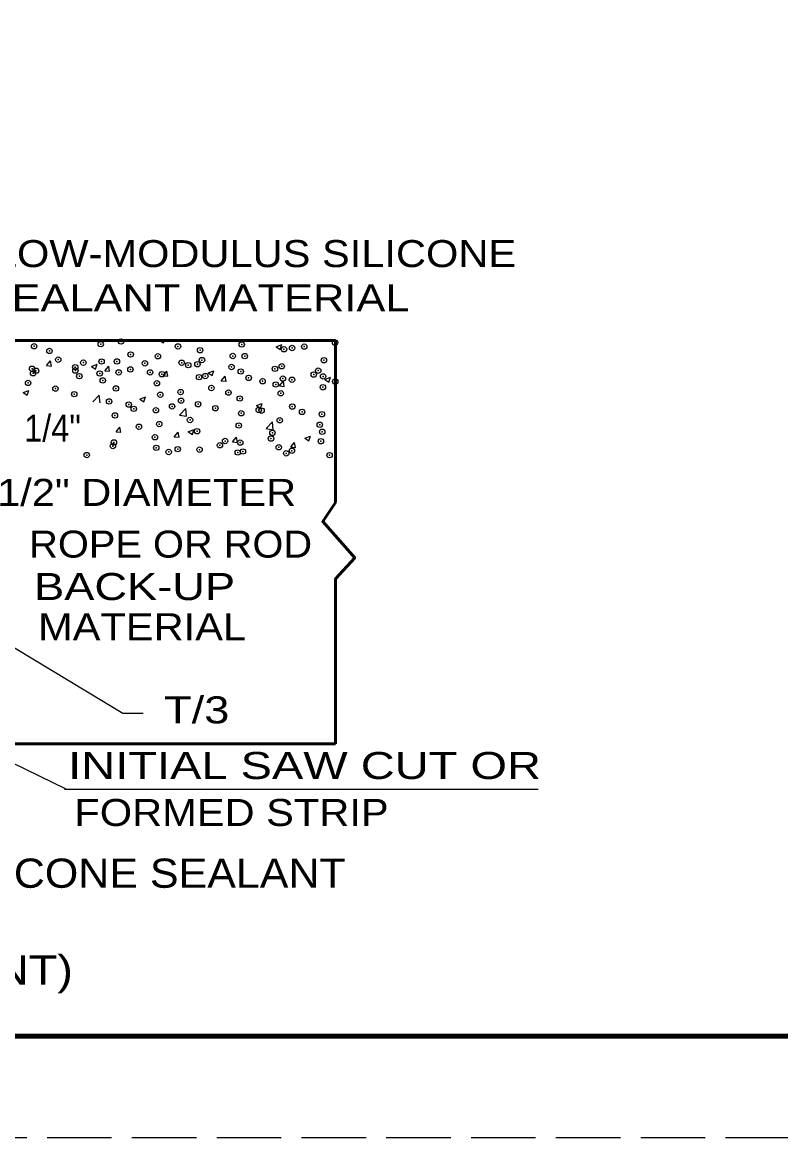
# Model space of a CAD drawing. Extents: x 36.4 to 71.7, y 0.7 to 22.7.
# Drawn here: x 50.68 to 54.42, y 0.74 to 6.24 of the extents above; entities that cross this region are included whole.
import ezdxf

# ---------------------------------------------------------------- set-up
doc = ezdxf.new("R2010")
doc.units = 0
doc.header["$LTSCALE"] = 0.053
doc.header["$PDMODE"] = 32
doc.header["$PDSIZE"] = 0.0265
doc.linetypes.add('LONG_DASHED', pattern=[7.5, 6, -1.5])
doc.layers.add('1', color=7, linetype='Continuous', lineweight=25)
doc.layers.add('3', color=7, linetype='Continuous', lineweight=25)

msp = doc.modelspace()

# ---------------------------------------------------------------- linework, layer by layer
at = {"layer": '1', "lineweight": 53}
for p, q in [((50.2165, 4.67583), (52.2265, 4.67583)), ((52.2265, 4.67583), (52.2265, 3.87608))]:
    msp.add_line(p, q, dxfattribs=at)
at = {"layer": '1'}
for p, q in [((51.36025, 4.67583), (51.37892, 4.66325)), ((51.37892, 4.66325), (51.38308, 4.67583)), ((51.93383, 4.64467), (51.96183, 4.65542)), ((51.93383, 4.64467), (51.95375, 4.63125)), ((51.95375, 4.63125), (51.96183, 4.65542)), ((50.80192, 4.5515), (50.82117, 4.57442)), ((50.82583, 4.54933), (50.82117, 4.57442)), ((50.80192, 4.5515), (50.82583, 4.54933)), ((51.02292, 4.54767), (51.05092, 4.55842)), ((51.02292, 4.54767), (51.04275, 4.53425)), ((51.04283, 4.53425), (51.05092, 4.55842)), ((51.08875, 4.52633), (51.10808, 4.54933)), ((51.08875, 4.52633), (51.11275, 4.52425)), ((51.11275, 4.52425), (51.10808, 4.54933)), ((51.37575, 4.50125), (51.395, 4.52425)), ((51.39967, 4.49917), (51.395, 4.52425)), ((51.59775, 4.51567), (51.62575, 4.52642)), ((51.59775, 4.51567), (51.61767, 4.50225)), ((51.61767, 4.50225), (51.62575, 4.52642)), ((51.37575, 4.50125), (51.39967, 4.49917)), ((51.66267, 4.47617), (51.68192, 4.49917)), ((51.66267, 4.47617), (51.6865, 4.47408)), ((51.6865, 4.474), (51.68192, 4.49917)), ((51.9495, 4.45108), (51.96875, 4.474)), ((51.97342, 4.44892), (51.96883, 4.474)), ((52.17258, 4.48358), (52.20067, 4.49433)), ((52.17258, 4.48358), (52.1925, 4.47025)), ((52.1925, 4.47017), (52.20067, 4.49433)), ((50.68683, 4.41867), (50.71483, 4.42942)), ((50.68683, 4.41867), (50.70675, 4.40525)), ((50.70675, 4.40525), (50.71483, 4.42942)), ((51.02975, 4.3735), (51.06083, 4.40592)), ((51.06525, 4.36792), (51.06083, 4.40592)), ((51.9495, 4.45108), (51.97342, 4.44892)), ((51.26167, 4.38658), (51.28967, 4.39742)), ((51.26167, 4.38658), (51.28158, 4.37325)), ((51.28158, 4.37325), (51.28975, 4.39733)), ((51.28158, 4.37325), (51.28975, 4.39733)), ((51.8365, 4.35458), (51.8645, 4.36533)), ((51.8365, 4.35458), (51.85642, 4.34125)), ((51.85642, 4.34117), (51.8645, 4.36533)), ((51.45658, 4.30725), (51.48775, 4.33975)), ((51.45658, 4.30725), (51.49217, 4.30175)), ((51.49217, 4.30175), (51.48775, 4.33967)), ((51.14433, 4.2255), (51.16358, 4.2485)), ((51.16825, 4.22333), (51.16358, 4.24842)), ((51.50042, 4.22558), (51.52842, 4.23633)), ((51.52033, 4.21217), (51.52842, 4.23633)), ((51.8835, 4.24108), (51.91467, 4.27358)), ((51.8835, 4.24108), (51.91908, 4.23558)), ((51.91908, 4.23558), (51.91467, 4.2735)), ((51.14433, 4.2255), (51.16825, 4.22342)), ((51.43125, 4.20042), (51.4505, 4.22333)), ((51.43125, 4.20042), (51.45508, 4.19825)), ((51.45508, 4.19825), (51.4505, 4.22333)), ((51.50042, 4.22558), (51.52033, 4.21217)), ((51.71808, 4.17525), (51.73742, 4.19825)), ((51.74208, 4.17317), (51.73742, 4.19825)), ((52.07533, 4.19358), (52.10333, 4.20425)), ((52.07533, 4.19358), (52.09517, 4.18017)), ((52.09517, 4.18017), (52.10333, 4.20425)), ((51.71808, 4.17525), (51.74208, 4.17325)), ((52.00508, 4.15025), (52.02433, 4.17317)), ((52.00508, 4.15025), (52.02892, 4.14808)), ((52.02892, 4.14808), (52.02433, 4.17317))]:
    msp.add_line(p, q, dxfattribs=at)
at = {"layer": '1', "linetype": 'LONG_DASHED'}
msp.add_line((71.60442, 0.74442), (36.40442, 0.74442), dxfattribs=at)
at = {"layer": '1', "lineweight": 158}
msp.add_lwpolyline([(71.52108, 22.24442), (71.52108, 1.24442), (39.02108, 1.24442)], dxfattribs=at)
at = {"layer": '1', "lineweight": 53}
for points in [[(52.2265, 3.87608), (52.16267, 3.78242), (52.32042, 3.604), (52.2265, 3.50075), (52.2265, 2.6865)], [(49.67842, 2.6865), (49.80175, 2.61575), (49.99183, 2.74192), (50.13408, 2.6865), (52.2265, 2.6865)]]:
    msp.add_lwpolyline(points, dxfattribs=at)
at = {"layer": '1'}
for p in [(51.16883, 4.67042), (52.22358, 4.66533), (50.74042, 4.647), (50.81608, 4.62392), (51.06875, 4.65725), (51.44958, 4.64625), (51.55842, 4.62758), (51.76375, 4.65583), (51.972, 4.63225), (52.012, 4.6385), (52.07208, 4.64542), (50.85942, 4.58092), (50.98308, 4.56617), (51.07292, 4.57183), (51.14867, 4.572), (51.21633, 4.60625), (51.28642, 4.56283), (51.35067, 4.59758), (51.46775, 4.56583), (51.5, 4.55383), (51.54542, 4.55842), (51.56783, 4.579), (51.71933, 4.59892), (51.77875, 4.59842), (52.16875, 4.57825), (50.73017, 4.53617), (50.7355, 4.51392), (50.74975, 4.52608), (50.94325, 4.54392), (50.94375, 4.52717), (50.96342, 4.49942), (51.06358, 4.51258), (51.15725, 4.51808), (51.21508, 4.53258), (51.31217, 4.51833), (51.37075, 4.50908), (51.58433, 4.50008), (51.7135, 4.54475), (51.75892, 4.52258), (51.92708, 4.53575), (51.961, 4.54825), (52.11842, 4.50758), (52.14058, 4.52675), (52.16475, 4.4985), (50.71083, 4.46625), (51.07892, 4.47833), (51.34575, 4.4645), (51.55358, 4.4945), (51.79783, 4.491), (51.86675, 4.4745), (51.9315, 4.4585), (51.96683, 4.48758), (52.01142, 4.482), (52.16383, 4.44508), (52.22492, 4.473), (50.84567, 4.43825), (50.93842, 4.41067), (51.14375, 4.43892), (51.36242, 4.40808), (51.46258, 4.42125), (51.61408, 4.44125), (51.69825, 4.41842), (51.75408, 4.3895), (51.95608, 4.41508), (51.10983, 4.37483), (51.20683, 4.3595), (51.23167, 4.33833), (51.42042, 4.3505), (51.46492, 4.37833), (51.54875, 4.36125), (51.63392, 4.3415), (51.84742, 4.33242), (52.01308, 4.34983), (51.13892, 4.30575), (51.34092, 4.33133), (51.50883, 4.28342), (51.7615, 4.31667), (51.86167, 4.32992), (51.95125, 4.28192), (52.061, 4.32342), (52.159, 4.31192), (51.25725, 4.25025), (51.35742, 4.2635), (51.54383, 4.22817), (51.74917, 4.25633), (52.14825, 4.25983), (52.1605, 4.22525), (51.13408, 4.17258), (51.33608, 4.19817), (51.68175, 4.17975), (51.75642, 4.17208), (51.90792, 4.192), (51.915, 4.21983), (52.15408, 4.17875), (51.129, 4.15508), (51.3425, 4.14608), (51.40367, 4.12567), (51.44842, 4.13967), (51.55608, 4.13708), (51.65625, 4.15892), (51.74433, 4.12317), (51.76958, 4.128), (51.94642, 4.14875), (51.98308, 4.119), (52.01083, 4.13192), (50.99975, 4.11042), (52.19667, 4.11)]:
    msp.add_point(p, dxfattribs=at)
at = {"layer": '3'}
for p, q in [((50.381, 3.31942), (51.17717, 2.83792)), ((49.89933, 2.95167), (50.89933, 2.46367)), ((51.17717, 2.83792), (51.27717, 2.83792)), ((50.8905, 2.46317), (53.22408, 2.46317))]:
    msp.add_line(p, q, dxfattribs=at)

# ---------------------------------------------------------------- texts
for s, height, width, p in [('LOW-MODULUS SILICONE', 0.1333, 1.15, (50.54208, 5.03725)), ('SEALANT MATERIAL', 0.1333, 1.2, (50.48675, 4.81867)), ('1/4"', 0.1333, 0.9, (50.69108, 4.17625)), ('1/2" DIAMETER', 0.1333, 1.15, (50.558, 3.85975)), ('ROPE OR ROD', 0.1333, 1.1, (50.71617, 3.60483)), ('BACK-UP ', 0.1333, 1.25, (50.74042, 3.3955)), ('MATERIAL', 0.1333, 1.15, (50.76, 3.19733)), ('T/3', 0.1333, 1.25, (51.38083, 2.78733)), ('INITIAL SAW CUT OR', 0.1333, 1.3, (50.90825, 2.51308)), ('FORMED STRIP', 0.1333, 1.15, (50.93892, 2.28142)), ('LOW-MODULUS SILICONE SEALANT', 0.144, 1.1, (48.59258, 1.97675)), ('SEALANT DETAILS FOR CONTRACTION OR CONSTRUCTION JOINT (TYPE A JOINT)', 0.144, 1.2, (41.70125, 1.49958))]:
    msp.add_text(s, height=height, dxfattribs=dict(at, width=width)).set_placement(p)

doc.saveas('drawing.dxf')
